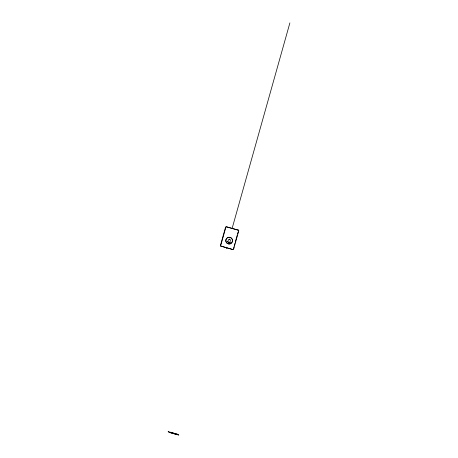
<?xml version="1.0" encoding="UTF-8"?>
<svg xmlns="http://www.w3.org/2000/svg" width="458" height="458" viewBox="0 0 458 458"><rect width="100%" height="100%" fill="white"/><g stroke="black" fill="none" stroke-linecap="round" stroke-linejoin="round"><path stroke-width="0.69" d="M228.445 242.15L228.691 242.585L229.126 242.339M220.475 245.293L225.576 227.151A0.767 0.761 -51.4 0 1 226.464 226.756L238.297 230.168A0.624 0.618 -51.4 0 1 238.727 230.935L233.637 249.049A0.698 0.693 -51.4 0 1 232.779 249.536L220.939 246.118A0.676 0.67 -51.4 0 1 220.475 245.293L220.733 245.499A0.676 0.67 -51.4 0 0 221.203 246.324M220.733 245.499L225.834 227.357A0.767 0.761 -51.4 0 1 226.727 226.962L238.297 230.168M226.458 248.585L226.842 247.206M232.063 228.628L289.891 22.9M229.338 239.311L229.641 239.082L229.847 239.448A1.03 1.025 -51.4 0 1 230.311 240.61L229.905 242.064L230.397 242.694L227.174 241.801L227.924 241.515L228.336 240.061A1.03 1.025 -51.4 0 1 229.338 239.311L229.847 239.448M233.941 246.828L233.637 249.049M234.319 245.488L234.885 243.473M235.263 242.133L237.147 235.423M237.525 234.084L238.091 232.069M173.164 433.216L175.265 433.921L172.042 433.028L173.674 433.36M173.96 433.566L173.33 433.388M220.939 246.118L232.779 249.536M238.727 230.935L238.469 230.729A0.624 0.618 -51.4 0 0 238.04 229.962M170.284 432.444L176.691 434.253L170.284 432.444M177.778 434.276L168.109 431.596L169.139 432.421L178.809 435.1L177.778 434.276M229.996 243.816A3.361 3.343 -51.4 0 0 231.479 238.194A3.361 3.343 -51.4 0 0 225.88 239.74A3.361 3.343 -51.4 0 0 229.996 243.816M230.059 243.868A3.361 3.343 -51.4 0 0 231.548 238.246A3.361 3.343 -51.4 0 0 225.949 239.792A3.361 3.343 -51.4 0 0 230.059 243.868"/></g></svg>
